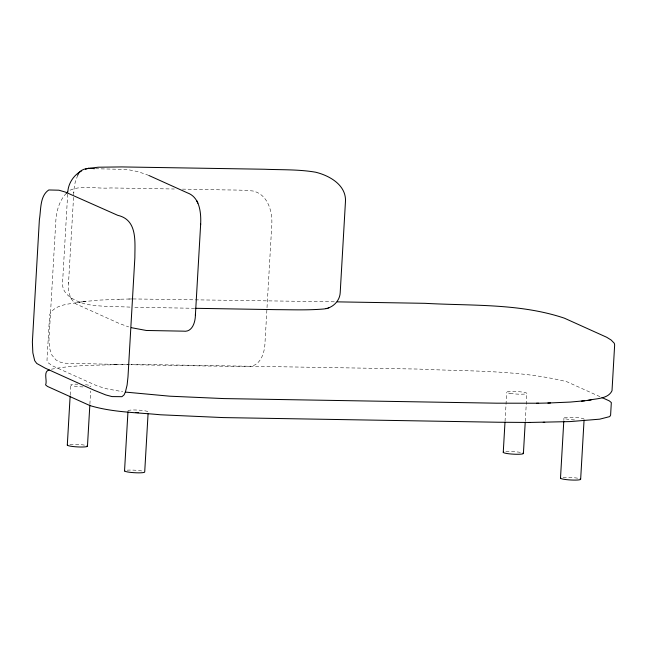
<?xml version="1.0" encoding="UTF-8"?>
<svg xmlns="http://www.w3.org/2000/svg" width="647" height="647" viewBox="0 0 647 647"><rect width="100%" height="100%" fill="white"/><g stroke="black" fill="none" stroke-linecap="round" stroke-linejoin="round"><path stroke-width="0.49" stroke-dasharray="3.23 2.43" d="M77.713 175.248L75.084 182.753L74.049 188.859L68.517 283.249C67.636 292.209 70.555 303.039 80.204 305.861L119.024 323.371L128.664 326.913M67.668 194.149L62.573 282.561C61.546 295.234 75.489 301.017 85.355 304.066C100.245 306.993 115.611 306.322 130.71 307.163M70.191 395.05L70.766 385.038M89.893 404.084L90.645 391.063M505.04 421.334L506.714 392.292M525.267 421.359L526.884 393.319M563.844 420.121L563.958 418.116M73.734 192.822L73.782 192.094M68.517 283.249L68.566 282.513M66.406 193.235C59.443 200.424 56.564 210.631 55.852 220.392L48.97 339.756L49.504 348.102L51.978 355.203L56.03 359.999L60.672 362.312L64.603 363.193L129.707 364.706M70.046 190.194C82.662 184.727 97.301 189.126 110.669 187.937L174.334 188.997M51.428 369.219C72.771 365.021 94.697 365.337 116.339 364.657M82.023 301.769C71.372 304.292 55.019 303.33 49.625 314.709L46.98 360.492L47.983 362.684L52.771 365.976L97.438 386.033L106.901 388.831L122.647 391.702M82.97 301.656L99.978 300.079L121.927 299.165M76.896 302.416L87.798 301.049M128.713 299.027L131.996 298.954L117.989 299.262M132.991 298.946L335.211 301.825M114.058 364.682L159.534 364.746L418.237 369.057C467.716 371.524 518.514 369.647 566.861 381.73L601.152 397.201M95.497 168.738L127.111 169.465L138.102 171.681L148.066 175.127M182.422 189.134L215.774 189.692C228.205 190.161 240.716 189.676 253.09 191.019C268.02 194.512 272.71 211.868 271.764 225.326L264.882 344.681C264.275 353.06 260.895 363.671 251.845 366.129C238.298 366.833 224.695 366.081 211.132 366.065L130.71 364.722M194.666 308.296L133.5 307.228M70.337 296.957L70.701 297.717M70.984 298.324L71.34 299.068M574.512 419.919A10.109 1.27 3.3 0 1 564.03 417.897A10.109 1.27 3.3 0 1 577.043 417.59A10.109 1.27 3.3 0 1 583.012 419.717M563.108 477.429A10.109 1.27 3.3 0 1 579.073 478.505M85.485 384.682A10.109 1.27 3.3 0 1 89.82 386.639M83.067 386.914A10.109 1.27 3.3 0 1 71.105 385.329A10.109 1.27 3.3 0 1 77.786 384.164M69.925 444.352A10.109 1.27 3.3 0 1 85.881 445.427M128.009 410.853A10.109 1.27 3.3 0 1 140.245 410.247A10.109 1.27 3.3 0 1 147.055 412.462M127.16 470.175A10.109 1.27 3.3 0 1 143.116 471.242M505.873 451.614A10.109 1.27 3.3 0 1 521.83 452.69M510.006 393.36A10.109 1.27 3.3 0 0 526.658 393.635A10.109 1.27 3.3 0 0 513.734 391.427A10.109 1.27 3.3 0 0 510.006 393.36"/><path stroke-width="0.97" d="M131.325 327.681L146.319 330.471L183.392 331.151C192.337 332.518 195.337 322.069 195.402 315.089L200.667 223.935C201.168 212.693 199.794 197.303 187.42 192.863L148.745 175.418M67.304 445.12L70.135 396.053M87.466 446.139L89.836 405.087M124.539 470.935L127.952 411.856M148.058 413.886L144.71 471.962A10.109 1.27 3.3 0 1 133.775 472.666A10.109 1.27 3.3 0 1 124.766 470.62M503.253 452.374L504.983 422.337M523.415 453.401L525.21 422.362M560.496 478.198L563.788 421.116M580.658 479.225L584.063 420.146M200.619 224.663L200.667 223.935M195.402 315.089L195.451 314.353M67.781 192.135C68.299 183.23 73.815 174.957 81.668 170.808M125.437 391.872L127.095 385.094L127.985 376.95L134.867 257.587C134.827 241.59 137.657 219.875 117.762 215.338L65.42 192.102L58.926 190.202L48.808 189.967C39.677 195.871 41.06 210.113 39.37 219.77L32.374 341.988L32.851 352.85L34.687 360.662L36.733 363.452L45.371 368.232L93.888 390.157L105.801 394.937L112.028 396.587L121.951 396.684L124.111 394.832L125.502 391.653M77.713 175.248C80.244 168.325 88.291 167.832 94.494 168.721M66.406 193.235L67.571 192.054M195.669 308.312L276.245 309.654C292.145 309.711 308.109 310.358 323.969 308.967C332.332 308.239 339.812 301.243 340.201 292.711L345.417 202.285C346.881 185.422 329.873 175.733 315.768 172.239C298.922 169.288 281.647 169.959 264.615 169.247L121.846 166.926L98.223 167.217L87.911 168.446M49.221 369.971C42.807 371.37 47.627 380.784 45.573 384.9L47.49 386.437L89.909 405.572C112.675 412.454 136.913 412.454 160.407 414.776L223.166 417.582L498.376 422.24L529.149 422.459L569.934 421.593L599.761 419.159L609.717 416.603L610.606 415.148L611.326 402.555L609.272 400.865L602.058 397.606M85.469 169.199L88.615 168.236M326.104 308.603L326.905 308.36M328.183 307.964L329.008 307.713M587.735 400.396C595.669 398.406 607.994 399.28 612.013 390.739L614.65 344.948L614.318 343.29L611.132 340.023L606.74 337.281L564.394 318.178C519.784 303.16 471.404 305.942 424.998 303.322L337.224 301.858M547.88 403.032L570.363 402.062L584.694 400.768M581.499 401.164L591.123 399.967M125.906 392.139L169.765 396.19L223.741 398.576L496.556 403.186L538.644 403.227M536.476 403.275L550.484 402.968M543.221 422.329L544.734 422.313M529.149 422.459L530.33 422.442M197.909 203.19L196.599 200.424M580.189 478.869A10.109 1.27 3.3 0 1 571.05 480.001A10.109 1.27 3.3 0 1 560.714 477.882M87.005 445.791A10.109 1.27 3.3 0 1 77.858 446.923A10.109 1.27 3.3 0 1 67.523 444.796M138.563 412.665A10.109 1.27 3.3 0 1 135.935 412.487M522.954 453.054A10.109 1.27 3.3 0 1 513.807 454.186A10.109 1.27 3.3 0 1 503.471 452.059"/></g></svg>
